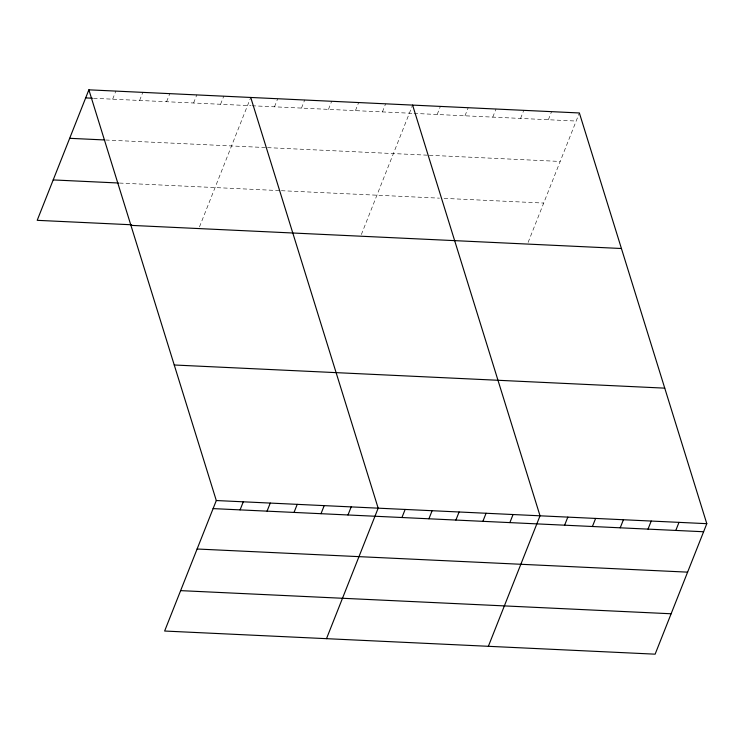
<?xml version="1.0" encoding="UTF-8"?>
<svg xmlns="http://www.w3.org/2000/svg" width="744" height="744" viewBox="0 0 744 744"><rect width="100%" height="100%" fill="white"/><g stroke="black" fill="none" stroke-linecap="round" stroke-linejoin="round"><path stroke-width="0.56" stroke-dasharray="3.72 2.79" d="M112.651 99.185L115.841 91.103M139.621 100.459L142.82 92.377M166.6 101.723L169.799 93.651M193.58 102.998L196.779 94.925M220.559 104.272L223.758 96.199M199.485 226.901L250.737 97.464M274.508 106.82L277.707 98.738M301.487 108.094L304.687 100.012M328.467 109.368L331.666 101.286M355.446 110.633L358.645 102.56M382.425 111.907L385.625 103.835M361.352 234.537L412.594 105.099M437.193 114.492L440.392 106.411M464.991 115.804L468.19 107.722M492.788 117.115L495.988 109.033M520.577 118.426L523.776 110.345M548.375 119.738L551.574 111.656M528.119 242.404L579.371 112.967M93.539 98.282L250.905 105.704M252.03 105.76L412.874 113.348M414.036 113.404L576.172 121.049M105.648 140.002L266.389 147.591M267.514 147.638L428.153 155.217M429.307 155.273L560.176 161.448M119.514 183.061L280.256 190.641M281.381 190.697L439.462 198.155M444.094 198.369L543.697 203.066"/><path stroke-width="1.12" d="M88.871 89.829L216.299 500.535L164.629 631.033L655.129 654.171L706.8 523.674L579.371 112.967L88.871 89.829L37.2 220.326L131.623 224.781M240.079 509.882L243.279 501.809M267.059 511.156L270.258 503.074M294.029 512.43L297.228 504.348M321.008 513.704L324.207 505.622M347.987 514.978L351.187 506.897M326.495 638.668L378.166 508.171L250.737 97.464M401.946 517.517L405.145 509.445M428.925 518.791L432.115 510.709M455.895 520.065L459.094 511.984M482.875 521.339L486.074 513.258M509.854 522.614L513.053 514.532M488.362 646.304L540.032 515.806L412.594 105.099M564.622 525.19L567.821 517.117M592.419 526.501L595.619 518.429M620.217 527.812L623.416 519.74M648.015 529.124L651.214 521.051M675.803 530.435L679.002 522.362M85.672 97.91L92.414 98.227M69.676 138.31L104.523 139.956M53.196 179.927L118.389 183.005M130.916 225.367L621.417 248.505M174.245 364.997L664.745 388.145M216.299 500.535L706.8 523.674M213.1 508.608L703.601 531.746M197.104 549.007L687.605 572.145M180.625 590.634L671.125 613.772"/></g></svg>
